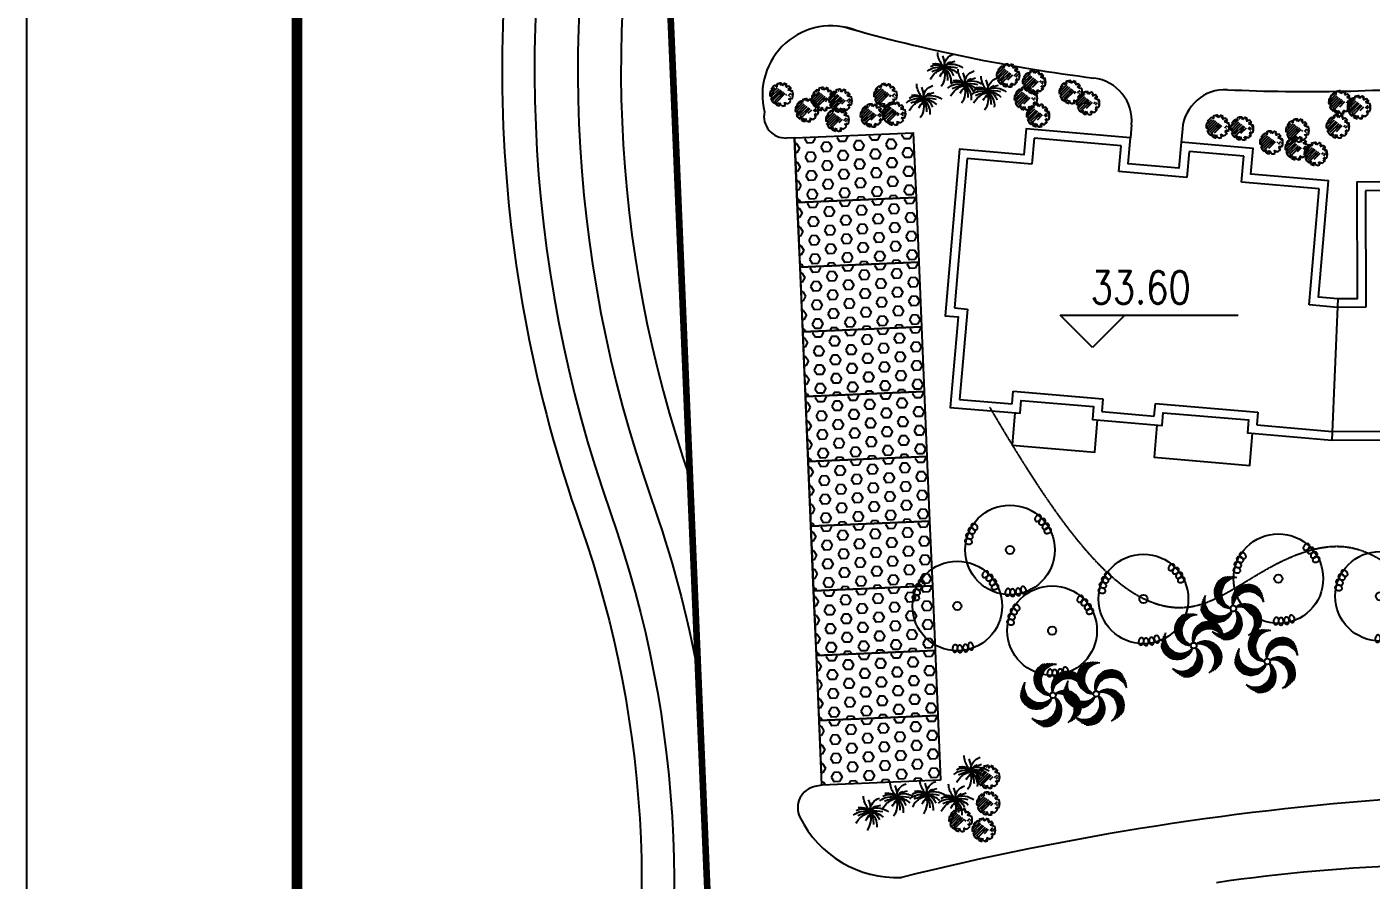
# Model space of a CAD drawing. Extents: x 116619 to 413619, y -387877 to -177877.
# Drawn here: x 116619 to 178821, y -357127 to -317626 of the extents above; entities that cross this region are included whole.
import ezdxf

# ---------------------------------------------------------------- set-up
doc = ezdxf.new("R2010")
doc.units = 0
doc.header["$LTSCALE"] = 35
doc.header["$MEASUREMENT"] = 0
doc.linetypes.add('DASH', pattern=[0.35, 0.25, -0.1])
doc.layers.get('0').update_dxf_attribs({"linetype": 'CONTINUOUS'})
for name, color, linetype in [('BALCONY', 6, 'CONTINUOUS'), ('CHE', 5, 'CONTINUOUS'), ('DX', 32, 'CONTINUOUS'), ('GUAN1', 22, 'CONTINUOUS'), ('JZ1', 7, 'CONTINUOUS'), ('LAYER1', 160, 'CONTINUOUS'), ('LAYER11', 50, 'CONTINUOUS'), ('LAYER4', 41, 'CONTINUOUS'), ('LVHUA', 94, 'CONTINUOUS'), ('PUB_TITLE', 7, 'CONTINUOUS'), ('TREE', 84, 'CONTINUOUS'), ('YJ1', 7, 'CONTINUOUS'), ('围墙', 252, 'DASH'), ('建筑标高', 2, 'CONTINUOUS'), ('新路', 21, 'CONTINUOUS'), ('树', 84, 'CONTINUOUS'), ('绿化', 84, 'CONTINUOUS')]:
    doc.layers.add(name, color=color, linetype=linetype)
doc.styles.add('DIM_FONT', font='SIMPLEX.shx', dxfattribs={"width": 0.8})

# ---------------------------------------------------------------- blocks, each defined once
blk = doc.blocks.new('A$C1C107019')
at = {"layer": 'CHE', "color": 84, "ltscale": 2}
for p, q in [((-3.743923935471685, -0.520168212668068), (-3.860537306158221, -0.6148562736379972)), ((-3.743867092198343, -0.5201764132416429), (-3.756129247121862, -0.4434154085647606)), ((-3.316275731500355, -0.4518710083248152), (-3.328537886423874, -0.3751100036806747)), ((-3.082783298961658, -0.5410999714858917), (-3.316297051222136, -0.4518176803449023)), ((-2.888741214192123, -0.3835574029544659), (-3.082818822542322, -0.5411450989668083)), ((-2.888684370745978, -0.3835656034534622), (-2.900946525638574, -0.3068045988366066)), ((-2.461093010106197, -0.3152601985257206), (-2.473355164998793, -0.238499193908865)), ((-2.227600577680278, -0.4044891616395034), (-2.461114329940756, -0.315206870498514)), ((-2.033558492912562, -0.2469465933136235), (-2.227636101264579, -0.4045342893277848)), ((-2.033501649348182, -0.2469547936689196), (-2.045763804271701, -0.1701937889920373)), ((-1.760608596656311, -0.5830988716679713), (-1.954686205004691, -0.7406865676784946)), ((-1.527059320927947, -0.6723360350497387), (-1.760573073190244, -0.5830537439069303)), ((-1.605910288650193, -0.1786493887666438), (-1.618172443573712, -0.1018883841206843)), ((-1.372417856400716, -0.2678783517967531), (-1.605931608661194, -0.1785960606539447)), ((-1.178375771603896, -0.1103357836291252), (-1.372453379955914, -0.2679234796432866)), ((-1.178318927952205, -0.1103439838825579), (-1.190581082877543, -0.03358297923659848)), ((-0.9054258754040347, -0.4464880619962059), (-1.099503483756052, -0.6040757580085483)), ((-1.060010496279574, -0.8509539453280013), (-1.09944664016075, -0.6040839581746695)), ((-0.8457621298894082, -0.4692413526827295), (-0.9053903519106825, -0.44644293406418)), ((-3.470974039242719, -0.856320490993312), (-3.665051647594737, -1.013908187005654)), ((-3.625558660525712, -1.260786374685267), (-3.664994804406888, -1.013916387531935)), ((-3.237424763457966, -0.9455576547679811), (-3.470938515718444, -0.8562753636251728)), ((-3.198024143013754, -1.192472769387678), (-3.392101751363953, -1.350060465401839)), ((-3.197967299827724, -1.192480969770259), (-3.237403443708899, -0.9456109826187458)), ((-2.615791317964977, -0.7197096813524695), (-2.809868926313356, -0.8772973773648118)), ((-2.770375939071528, -1.124175564898906), (-2.809812082954522, -0.8773055777455738)), ((-2.536883506707454, -1.213404528176397), (-2.770397258966113, -1.124122237035408)), ((-2.382242042207508, -0.808946844892489), (-2.615755794467987, -0.7196645537533186)), ((-2.342841421706908, -1.055861959704998), (-2.536919030057106, -1.213449655717341)), ((-2.342784578433566, -1.055870159971164), (-2.382220722312923, -0.8090001728160132)), ((-1.915193217675551, -0.9875647551143629), (-1.954629361558545, -0.7406947679610312)), ((-1.681700785456997, -1.076793718300905), (-1.915214537715656, -0.9875114271599159)), ((-1.487658700454631, -0.919251150033233), (-1.681736308806649, -1.076838846045575)), ((-1.487601856977562, -0.9192593502120872), (-1.527038000858738, -0.6723893630605744)), ((-0.826518064175616, -0.940182908458155), (-1.060031816436094, -0.8509006173153466)), ((-0.7769576408463763, -0.8999569765928754), (-0.8265535875543719, -0.9402280364065518)), ((-3.546707692426935, -1.754473021317608), (-3.68706215614111, -1.700809509120518)), ((-3.392066227985197, -1.350015338006415), (-3.625579980245675, -1.260733046863606)), ((-3.507250228853081, -2.00139633613253), (-3.546686372734257, -1.754526348977379)), ((-2.925074246753866, -1.528625047740206), (-3.119151855105883, -1.686212743752549)), ((-3.079658868155093, -1.933090931217521), (-3.119095012036269, -1.686220944064189)), ((-2.691524971232866, -1.617862211414831), (-2.925038723493344, -1.528579920272023)), ((-2.652124350557642, -1.864777326109106), (-2.846201958906022, -2.022365022121448)), ((-2.652067507398897, -1.864785526344349), (-2.691503651281892, -1.617915539192836)), ((-2.069891525507046, -1.39201423807026), (-2.263969133855426, -1.549601934084421)), ((-2.224476146760935, -1.796480121416607), (-2.263912290640292, -1.549610134263276)), ((-1.990983714480535, -1.885709084821428), (-2.224497466741013, -1.796426793680439)), ((-1.836342249953304, -1.481251401582995), (-2.069856002213783, -1.391969110442005)), ((-1.796941629307184, -1.728166516468264), (-1.991019237657383, -1.885754212478787)), ((-1.79688478600292, -1.728174716559806), (-1.836320929885915, -1.481304729404656)), ((-1.214708804254769, -1.255403428429418), (-1.408786412606787, -1.412991124443579)), ((-1.369293425304932, -1.659869311659349), (-1.408729569186107, -1.412999324506018)), ((-1.135800993202793, -1.749098274991411), (-1.369314745463271, -1.659815983852241)), ((-0.9811595287028467, -1.344640591711141), (-1.214673280963325, -1.255358300568332)), ((-0.9417589080567268, -1.591555706767394), (-1.135836516405107, -1.749143402779737)), ((-0.9417020646069432, -1.591563906773445), (-0.9811382084881188, -1.344693919618294)), ((-3.507307071806281, -2.001388135779052), (-3.623920442640156, -2.096076196850845)), ((-3.234357175606419, -2.337540414146133), (-3.428434783956618, -2.495128110158475)), ((-3.000807900172731, -2.426777577964458), (-3.234321652433209, -2.33749528682165)), ((-2.846166435672785, -2.022319894724205), (-3.079680187933263, -1.933037603583216)), ((-2.961350436482462, -2.673700892661145), (-3.000786580363638, -2.426830905507813)), ((-2.379174454357781, -2.200929604503472), (-2.57325206270616, -2.358517300517633)), ((-2.533759075726266, -2.605395487789792), (-2.573195219609261, -2.358525500638279)), ((-2.145625178920454, -2.290166768132622), (-2.379138931180933, -2.200884476993451)), ((-2.106167715086485, -2.537090082860232), (-2.145603858967661, -2.290220095708719)), ((-1.523991733105504, -2.06431879480624), (-1.718069341455703, -2.221906490818583)), ((-1.678576354330289, -2.468784678003431), (-1.718012498213284, -2.221914690851918)), ((-1.445083922169943, -2.558013641541038), (-1.678597674430421, -2.468731350401868)), ((-1.290442457730023, -2.153555958229845), (-1.523956209990502, -2.064273667090674)), ((-1.251041836907461, -2.400471073171502), (-1.445119445255841, -2.558058769183845)), ((-1.250984993632301, -2.400479273104793), (-1.290421137513476, -2.153609285949642)), ((-0.6688090118550463, -1.927707985136294), (-0.862886620205245, -2.085295681148637)), ((-0.8233936329343123, -2.332173868218888), (-0.862829776815488, -2.085303881063737)), ((-0.5899012009776925, -2.42140283164008), (-0.8234149532381707, -2.332120540499091)), ((-0.6091452664277313, -1.95046127598107), (-0.668773488709121, -1.927662857260657)), ((-0.540340777442907, -2.381176899818456), (-0.5899367240344873, -2.421447959513898)), ((-3.388941797180451, -2.742006297577973), (-3.428377941061626, -2.495136310424641)), ((-3.155449364727247, -2.831235261244728), (-3.388963116987725, -2.741952970105558)), ((-2.961407279406558, -2.673692692542318), (-3.155484887756757, -2.831280388552841)), ((-2.688457383206696, -3.009844970880295), (-2.882534991556895, -3.167432666892637)), ((-2.454908107974916, -3.099082134654964), (-2.688421860235394, -3.009799843513974)), ((-2.300266643418581, -2.694624451371055), (-2.533780395679059, -2.605342160231885)), ((-2.415450644053635, -3.346005449237055), (-2.45488678793663, -3.099135462083723)), ((-2.1062245581561, -2.537081882843268), (-2.300302166508118, -2.69466957885561)), ((-1.833274661958058, -2.873234161210348), (-2.027352270306437, -3.030821857222691)), ((-1.987859283413854, -3.277700044305675), (-2.02729542729503, -3.030830057152343)), ((-1.599725386668069, -2.962471324781291), (-1.833239138926729, -2.873189033640301)), ((-1.560267922657658, -3.209394639448874), (-1.599704066540653, -2.962524652297361)), ((-0.9780919407348847, -2.736623351540402), (-1.172169549086902, -2.894211047552744)), ((-1.13267656195967, -3.141089234548417), (-1.172112705840846, -2.894219247395085)), ((-0.7445426654157927, -2.825860514951273), (-0.9780564176762709, -2.736578223808465)), ((-0.7051420445059193, -3.072775629905664), (-0.899219652856118, -3.230363325919825)), ((-0.7050852012616815, -3.072783829664331), (-0.7445213451428572, -2.825913842511)), ((-3.310090829225373, -3.235692944512266), (-3.450445292795848, -3.182029432373383)), ((-3.270690208257292, -3.482608058917322), (-3.387303579236686, -3.577296120103711)), ((-3.27063336550782, -3.482616259023416), (-3.310069509388995, -3.235746271870084)), ((-2.84304200481165, -3.414310854106589), (-2.882478148692826, -3.167440866955076)), ((-2.609549572473043, -3.503539817922501), (-2.843063324733521, -3.414257526779693)), ((-2.415507487006835, -3.345997249245556), (-2.609585095358852, -3.503584945257899)), ((-2.142557590837896, -3.682149527614456), (-2.336635199186276, -3.839737223626798)), ((-1.909008315720712, -3.771386691330918), (-2.14252206798119, -3.682104400188109)), ((-1.754366851224404, -3.36692900806338), (-1.987880603483063, -3.277646716922391)), ((-1.5603247657873, -3.20938643957561), (-1.75440237413568, -3.366974135589771)), ((-1.287374869556515, -3.54553871794451), (-1.481452477908533, -3.703126413955033)), ((-1.441959490985028, -3.950004600894317), (-1.481395634868022, -3.703134613742805)), ((-1.053825594472073, -3.634775881469977), (-1.287339346732551, -3.545493590330807)), ((-0.8991841299139196, -3.230318198189707), (-1.132697882174398, -3.141035907048717)), ((-1.014368130287039, -3.881699195995679), (-1.053804274168215, -3.634829208840529)), ((-0.432192148276954, -3.408927908258192), (-0.6262697566271527, -3.566515604270535)), ((-0.5867767695890507, -3.813393791107956), (-0.6262129134702263, -3.566523803956443)), ((-0.3725284030242619, -3.431681199237573), (-0.432156625422067, -3.408882780455315)), ((-2.997740312057431, -3.818760337284402), (-3.19181792040763, -3.976348033294926)), ((-3.152324933835189, -4.223226220467041), (-3.191761077716365, -3.976356233313709)), ((-2.918832501471115, -4.312455184457576), (-3.152346253731594, -4.223172893316587)), ((-2.76419103697117, -3.907997501190039), (-2.997704789231648, -3.818715210049049)), ((-2.724790415886673, -4.154912615651483), (-2.918868024236872, -4.312500311663825)), ((-2.724733573139019, -4.154920815553851), (-2.764169717018376, -3.908050828400519)), ((-2.297142212381004, -4.086615410680679), (-2.336578356263999, -3.839745423527347)), ((-2.063649780218839, -4.175844374596636), (-2.297163532479317, -4.086562083455647)), ((-1.869607694608931, -4.018301805981537), (-2.063685302959129, -4.175889501993879)), ((-1.869550851741224, -4.018310005751118), (-1.908986995622399, -3.771440018599606)), ((-1.208467058968381, -4.039233564739334), (-1.441980811228859, -3.949951273598344)), ((-1.01442497332755, -3.881690996297039), (-1.208502581677749, -4.039278692307562)), ((-0.7414750771295076, -4.217843274691404), (-0.9355526854778873, -4.375430970705565)), ((-0.5079258022178692, -4.307080438145931), (-0.7414395544783474, -4.217798147004942)), ((-0.3532843377179233, -3.902622754878394), (-0.5867980899784015, -3.813340463737404)), ((-0.4684683379164198, -4.554003752553399), (-0.5079044817975955, -4.307133765400067)), ((-0.3037239140394377, -3.862396823114977), (-0.3533198604272911, -3.902667882668538)), ((-3.073473965969242, -4.716912867666906), (-3.213828429305067, -4.663249355615335)), ((-3.034073344708304, -4.963827982055591), (-3.150686715860502, -5.058516043389318)), ((-3.034016502162558, -4.963836181912484), (-3.073452646043734, -4.716966194760971)), ((-2.451840519659527, -4.491064894016745), (-2.645918128007906, -4.648652590029087)), ((-2.606425141466389, -4.895530776999294), (-2.645861285345745, -4.648660789844143)), ((-2.372932709215092, -4.984759741075322), (-2.606446461475571, -4.895477449932514)), ((-2.218291244716966, -4.580302057865993), (-2.451804996977444, -4.491019766725003)), ((-2.178890623428742, -4.827217172369274), (-2.37296823178076, -4.984804868381616)), ((-2.178833780708374, -4.827225372126122), (-2.218269924591368, -4.58035538497279)), ((-1.596657798378146, -4.354454084332247), (-1.790735406730164, -4.512041780344589)), ((-1.751242420068593, -4.758919967198381), (-1.790678563949768, -4.512049980045049)), ((-1.517749987966454, -4.84814893127259), (-1.751263740226932, -4.7588666401316)), ((-1.363108523466508, -4.443691248005052), (-1.596622275728805, -4.354408956864063)), ((-1.323707902178285, -4.69060636273025), (-1.517785510528483, -4.848194058742592)), ((-1.323651059312397, -4.690614562339761), (-1.363087203193572, -4.443744575188248)), ((-0.8960596986144083, -4.622309157441123), (-0.9354958424955839, -4.375439170285972)), ((-0.6625672667141771, -4.711538121415288), (-0.8960810189746553, -4.622255830274298)), ((-0.468525180927827, -4.553995553058485), (-0.6626027892780257, -4.711583249070827)), ((-0.1955752847279655, -4.890147831412833), (-0.3896528930781642, -5.047735527425175)), ((-0.1359115396498964, -4.912901122521362), (-0.1955397622223245, -4.890102703680896)), ((-2.761123448479339, -5.299980260406301), (-2.955201056829537, -5.457567956420462)), ((-2.915708070489927, -5.704446143357927), (-2.955144214371103, -5.457576156206414)), ((-2.527574173742323, -5.389217424341041), (-2.761087926002801, -5.299935133200051)), ((-2.488116709793758, -5.636140738442919), (-2.527552853673114, -5.389270751289587)), ((-1.905940727228881, -5.163369450765458), (-2.100018335580899, -5.32095714677962)), ((-2.060525349035743, -5.567835333573385), (-2.099961492918737, -5.320965346418234)), ((-1.827032916989992, -5.657064297749457), (-2.060546669250471, -5.567782006610287)), ((-1.672391452464581, -5.25260661448192), (-1.90590520472324, -5.16332432334093)), ((-1.632990831030838, -5.499521729132539), (-1.827068439379218, -5.657109425144881)), ((-1.632933988395962, -5.499529928642005), (-1.672370132277138, -5.252659941490492)), ((-1.050758005980242, -5.026758641097331), (-1.244835614328622, -5.184346337107854)), ((-1.205342627639766, -5.431224523785204), (-1.244778771520942, -5.184354536633691)), ((-0.9718501957104309, -5.520453487892155), (-1.205363947972728, -5.431171196751166)), ((-0.817208731212304, -5.115995804681006), (-1.050722483474601, -5.026713513541836)), ((-0.7778081097785616, -5.362910919448041), (-0.9718857181305793, -5.520498615460383)), ((-0.7777512669417774, -5.362919118886566), (-0.8171874108229531, -5.116049131733234)), ((-0.350159906243789, -5.294613713998842), (-0.3895960501249647, -5.04774372684733)), ((-0.1166674744599732, -5.383842678091241), (-0.3501812267204514, -5.294560386950252)), ((-0.06710705063596833, -5.343616746371481), (-0.1167029968783027, -5.383887805790437)), ((-2.682215638182242, -5.793675107608578), (-2.915729390442721, -5.704392816467589)), ((-2.488173552281296, -5.636132538804304), (-2.682251160631495, -5.793720234814828))]:
    blk.add_line(p, q, dxfattribs=at)
blk.add_lwpolyline([(-3.017049394009518, -5.895084751264221), (-3.884644559659137, -0.4639450339800533), (-0.9222047138755443, 0.009288692725021974), (-0.05460954822774511, -5.421851024544594)], close=True, dxfattribs=at)
blk = doc.blocks.new('U_B4XXC')
for points in [[(1003.787733906674, 1005.714152751907, 0.0713746027972408), (1030.970104964674, 1046.760874501053, 0.08284464075124176), (1042.594126813816, 1087.629651351746, 0.1067532575587119), (1038.503062867414, 1128.034755923551, 0.1332187440838904), (1020.597837288793, 1155.454414118309, 0.1332187440838878), (991.2910987572013, 1170.067758539733, 0.1067532575587263), (950.6839934134787, 1169.457614887673, 0.08284464075123228), (911.4341262856269, 1153.184239833092, 0.0713746027972316), (873.8071767324, 1121.436368565783, 0.07137460279722371), (846.6248056744007, 1080.38964681664, 0.08284464075122727), (835.0007838252586, 1039.520869965942, 0.1067532575587124), (839.0918477716623, 999.1157653941391), (856.9970733502832, 971.696107199381, 0.1332187440838982), (886.3038118818768, 957.0827627779563, 0.1067532575587272), (926.9109172255958, 957.6929064300148, 0.08284464075123676), (966.1607843534493, 973.9662814845997, 0.07137460279723291)], [(1134.831498094534, 876.9627842495029, 0.0713746027972408), (1168.136137769494, 913.2190339012213, 0.08284464075124176), (1186.048377219553, 951.7485872739871, 0.1067532575587119), (1188.368457652326, 992.2939508370073, 0.1332187440838904), (1175.002560413252, 1022.190230698105, 0.1332187440838878), (1148.36145389229, 1041.234552735847, 0.1067532575587263), (1108.164537353268, 1047.023955159855, 0.08284464075123228), (1066.842399230927, 1037.131750844377, 0.0713746027972316), (1024.68711546594, 1011.702501673784, 0.07137460279722371), (991.3824757909806, 975.4462520220677, 0.08284464075122727), (973.4702363409197, 936.9166986492983, 0.1067532575587124), (971.150155908148, 896.3713350862799), (984.5160531472229, 866.4750552251808, 0.1332187440838982), (1011.157159668184, 847.4307331874388, 0.1067532575587272), (1051.354076207203, 841.6413307634302, 0.08284464075123676), (1092.676214329549, 851.5335350789101, 0.07137460279723291)], [(-1326.887798380869, 544.3115142398674, 0.0713746027972408), (-1374.938951462687, 555.0260534364097, 0.08284464075124176), (-1417.262643205, 551.2737311524488, 0.1067532575587119), (-1453.535998272639, 533.0102979645435, 0.1332187440838904), (-1472.74398749146, 506.4869514805832, 0.1332187440838878), (-1475.916300913515, 473.8929154296329, 0.1067532575587263), (-1460.831612215927, 436.1866633410318, 0.08284464075123228), (-1431.603642918128, 405.3467441461344, 0.0713746027972316), (-1388.503625254736, 381.5538220872113, 0.07137460279722371), (-1340.452472172919, 370.8392828906672, 0.08284464075122727), (-1298.128780430601, 374.5916051746299, 0.1067532575587124), (-1261.855425362966, 392.8550383625352), (-1242.647436144141, 419.3783848464955, 0.1332187440838982), (-1239.475122722086, 451.9724208974458, 0.1067532575587272), (-1254.559811419673, 489.6786729860432, 0.08284464075123676), (-1283.787780717477, 520.5185921809443, 0.07137460279723291)], [(-1241.169888112059, 716.9530700062824, 0.0713746027972408), (-1287.285692900161, 734.1881276340464, 0.08284464075124176), (-1329.722630815757, 736.3049898329209, 0.1067532575587119), (-1368.167006762671, 723.2153283505031, 0.1332187440838904), (-1390.847328819737, 699.5925057010754, 0.1332187440838878), (-1398.481724447593, 667.7467718904718, 0.1067532575587263), (-1388.737963029225, 628.3212929067722, 0.08284464075123228), (-1364.03953093975, 593.7472816043137, 0.0713746027972316), (-1324.630171316303, 564.2410612981384, 0.07137460279722371), (-1278.514366528203, 547.0060036703762, 0.08284464075122727), (-1236.077428612602, 544.8891414714999, 0.1067532575587124), (-1197.633052665689, 557.9788029539195), (-1174.952730608624, 581.6016256033472, 0.1332187440838982), (-1167.318334980768, 613.4473594139508, 0.1067532575587272), (-1177.062096399133, 652.8728383976468, 0.08284464075123676), (-1201.760528488614, 687.4468497001071, 0.07137460279723291)], [(-1134.582052350563, 839.2805083071398, 0.0713746027972408), (-1176.219118648552, 865.5496798354397, 0.08284464075124176), (-1217.334657584299, 876.2682274630079, 0.1067532575587119), (-1257.639549748974, 871.2857634876218, 0.1332187440838904), (-1284.657059818406, 852.7793076360413, 0.1332187440838878), (-1298.619563105562, 823.1569636961285, 0.1067532575587263), (-1297.112708875684, 782.5732394953811, 0.08284464075123228), (-1279.976420323717, 743.6923647639032, 0.0713746027972316), (-1247.405254466537, 706.7757855969394, 0.07137460279722371), (-1205.768188168549, 680.5066140686376, 0.08284464075122727), (-1164.652649232799, 669.7880664410732, 0.1067532575587124), (-1124.347757068128, 674.7705304164574), (-1097.330246998692, 693.276986268038, 0.1332187440838982), (-1083.367743711537, 722.8993302079543, 0.1067532575587272), (-1084.874597941414, 763.4830544086981, 0.08284464075123676), (-1102.010886493385, 802.363929140176, 0.07137460279723291)], [(1241.484516002713, 716.4081185141913, 0.0713746027972408), (1279.468416138096, 747.7280481627695, 0.08284464075124176), (1302.52014153643, 783.4210833570614, 0.1067532575587119), (1310.406350139176, 823.2597203009373, 0.1332187440838904), (1301.288546644209, 854.7128666930821, 0.1332187440838878), (1277.526529975998, 877.2473141546488, 0.1067532575587263), (1238.511182910561, 888.521708729777, 0.08284464075123228), (1196.219994767163, 884.4192447578771, 0.0713746027972316), (1150.962178600632, 865.0428483301821, 0.07137460279722371), (1112.978278465251, 833.7229186816057, 0.08284464075122727), (1089.926553066913, 798.0298834873101, 0.1067532575587124), (1082.040344464171, 758.1912465434343), (1091.158147959137, 726.7381001512895, 0.1332187440838982), (1114.920164627349, 704.2036526897227, 0.1067532575587272), (1153.935511692782, 692.9292581145946, 0.08284464075123676), (1196.226699836183, 697.0317220864981, 0.07137460279723291)], [(1294.12926727038, 562.9366258599039, 0.0713746027972408), (1337.697570299255, 585.8607972488699, 0.08284464075124176), (1367.537874304275, 616.1086246437299, 0.1067532575587119), (1383.375380010488, 653.5049171428236, 0.1332187440838904), (1380.85707414372, 686.1559951357449, 0.1332187440838878), (1362.184623415693, 713.0590496528021, 0.1067532575587263), (1326.284660162726, 732.0459377103016, 0.08284464075123228), (1284.044690647923, 736.6459138634564, 0.0713746027972316), (1235.788412339922, 726.8967463837434, 0.07137460279722371), (1192.220109311047, 703.9725749947811, 0.08284464075122727), (1162.379805306029, 673.7247475999156, 0.1067532575587124), (1146.542299599816, 636.3284551008255), (1149.060605466582, 603.6773771079006, 0.1332187440838982), (1167.733056194613, 576.7743225908434, 0.1067532575587272), (1203.633019447576, 557.7874345333457, 0.08284464075123676), (1245.872988962381, 553.1874583801928, 0.07137460279723291)], [(-1372.867872182032, 366.4486011944409, 0.0713746027972408), (-1422.006561487864, 369.4658641911901, 0.08284464075124176), (-1463.211971386732, 359.0981739813469, 0.1067532575587119), (-1496.158286415281, 335.3526563893538, 0.1332187440838904), (-1510.951794185716, 306.1364470803983, 0.1332187440838878), (-1508.953952423126, 273.4493947992596, 0.1067532575587263), (-1488.121999848623, 238.5876818234738, 0.08284464075123228), (-1454.403910082117, 212.7329873228809, 0.0713746027972316), (-1408.095972271936, 196.0210287765258, 0.07137460279722371), (-1358.957282966108, 193.0037657797748, 0.08284464075122727), (-1317.751873067235, 203.3714559896216, 0.1067532575587124), (-1284.805558038688, 227.1169735816147), (-1270.012050268253, 256.3331828905702, 0.1332187440838982), (-1272.009892030845, 289.0202351717107, 0.1067532575587272), (-1292.841844605344, 323.8819481474929, 0.08284464075123676), (-1326.559934371853, 349.7366426480858, 0.07137460279723291)], [(-159.5472149198195, -1402.217134167045, 0.0713746027972408), (-161.4784516507025, -1451.410477084311, 0.08284464075124176), (-150.2032167199777, -1492.376852106739, 0.1067532575587119), (-125.7358302615157, -1524.790680630447, 0.1332187440838904), (-96.20001432531535, -1538.935302771788, 0.1332187440838878), (-63.56506031013123, -1536.216013348931, 0.1067532575587263), (-29.17195128704225, -1514.619177205685, 0.08284464075123228), (-4.068270324205514, -1480.338278627361, 0.0713746027972316), (11.61684212661385, -1433.672531980685, 0.07137460279722371), (13.54807885750051, -1384.47918906342, 0.08284464075122727), (2.272843926770292, -1343.512814040991, 0.1067532575587124), (-22.19454253168988, -1311.098985517284), (-51.73035846789207, -1296.95436337594, 0.1332187440838982), (-84.3653124830762, -1299.6736527988, 0.1067532575587272), (-118.7584215061634, -1321.270488942045, 0.08284464075123676), (-143.8621024689983, -1355.55138752037, 0.07137460279723291)], [(-0.3146278906551743, -1433.361188520475, 0.0713746027972408), (7.817276762063557, -1481.916175796817, 0.08284464075124176), (27.20248927932516, -1519.726073189983, 0.1067532575587119), (57.76065662349356, -1546.475048651442, 0.1332187440838904), (89.55878217552527, -1554.305372394159, 0.1332187440838878), (120.9551944715931, -1544.994086045122, 0.1067532575587263), (150.2267801186626, -1516.843001636551, 0.08284464075123228), (167.8195361725848, -1478.166526362192, 0.0713746027972316), (173.6679927156692, -1429.283909628322, 0.07137460279722371), (165.5360880629523, -1380.728922351983, 0.08284464075122727), (146.1508755456889, -1342.919024958811, 0.1067532575587124), (115.5927082015187, -1316.170049497356), (83.79458264948698, -1308.339725754638, 0.1332187440838982), (52.3981703534173, -1317.651012103675, 0.1067532575587272), (23.12658470635142, -1345.802096512243, 0.08284464075123676), (5.533828652429293, -1384.478571786608, 0.07137460279723291)], [(192.0563002863328, -1421.274298489372, 0.0713746027972408), (206.8028136931916, -1468.245087337633, 0.08284464075124176), (231.2142659854453, -1503.022318426437, 0.1067532575587119), (265.1675406203103, -1525.304248801552, 0.1332187440838904), (297.7414270782065, -1528.67718217869, 0.1332187440838878), (327.5548470212252, -1515.12746816548, 0.1067532575587263), (352.6670748626584, -1483.210618500889, 0.08284464075123228), (364.7612436871987, -1442.478494990513, 0.0713746027972316), (363.8165097887941, -1393.256323760997, 0.07137460279722371), (349.069996381937, -1346.285534912736, 0.08284464075122727), (324.6585440896797, -1311.508303823929, 0.1067532575587124), (290.7052694548165, -1289.226373448816), (258.1313829969185, -1285.853440071678, 0.1332187440838982), (228.3179630539016, -1299.403154084886, 0.1067532575587272), (203.2057352124684, -1331.320003749475, 0.08284464075123676), (191.1115663879282, -1372.052127259856, 0.07137460279723291)], [(369.0801382753561, -1372.16275394635, 0.0713746027972408), (391.0364565231885, -1416.226738692245, 0.08284464075124176), (420.6178445729147, -1446.727825333094, 0.1067532575587119), (457.6552235478648, -1463.387412312905, 0.1332187440838904), (490.3539568969227, -1461.590861198708, 0.1332187440838878), (517.6628536659227, -1443.517153338994, 0.1067532575587263), (537.4380064351426, -1408.045296711149, 0.08284464075123228), (542.9697837964886, -1365.917227155975, 0.0713746027972316), (534.2887955395345, -1317.45739734231, 0.07137460279722371), (512.3324772917058, -1273.393412596417, 0.08284464075122727), (482.7510892419741, -1242.892325955565, 0.1067532575587124), (445.7137102670258, -1226.232738975756), (413.0149769179679, -1228.029290089954, 0.1332187440838982), (385.7060801489661, -1246.10299794967, 0.1067532575587272), (365.9309273797462, -1281.57485457751, 0.08284464075123676), (360.399150018402, -1323.702924132687, 0.07137460279723291)]]:
    blk.add_lwpolyline(points, format="xyb", close=True)
for radius in [1500, 137.499627233306]:
    blk.add_circle((0, 0), radius)
at = {"style": 'DIM_FONT', "width": 0.8, "flags": 9}
for tag in ['YSIZE', 'XSIZE']:
    blk.add_attdef(tag, (0, 0), '', height=0.5, dxfattribs=at)
blk = doc.blocks.new('U_B1YVE')
blk.add_blockref('U_B4XXC', (0, 0))
at = {"width": 0.8, "flags": 9}
for tag in ['YSIZE', 'XSIZE']:
    blk.add_attdef(tag, (0, 0), '', height=0.5, dxfattribs=at)
blk = doc.blocks.new('A$C246C549A')
at = {"layer": 'GUAN1', "xscale": 0.0013824, "yscale": 0.0013824, "zscale": 0.0013824}
blk.add_blockref('U_B1YVE', (2.088743699479892, 2.148681686085183), dxfattribs=at)
blk = doc.blocks.new('ZIWEI')
h = blk.add_hatch()
h.set_pattern_fill('ANSI31', color=256, scale=700, style=0)
h.set_pattern_definition([(45, (-14305.15479666414, -15521.72558498852), (-61.8718433538229, 61.87184335382291), [])])
edge = h.paths.add_edge_path(flags=16)
edge.add_arc((-3.124356323995016, 3.122764844410995), 38.19129419894237, 0, 360)
edge = h.paths.add_edge_path()
edge.add_line((-515.1862775585669, 179.497036884386), (-397.3273588397005, 192.8007087845654))
edge.add_line((-397.3273588397005, 192.8007087845654), (-484.1707726325494, 239.3635604351966))
edge.add_arc((-355.5003343913286, 207.8080208276788), 224.403476599897, 48.5203254456983, 80.51513420599325)
edge.add_arc((-325.4140871285308, 399.2104523212729), 130.0053747879539, 343.6554930631364, 399.759999052217)
edge.add_arc((-174.7510699382728, 449.0992219469845), 193.0394698033984, 352.0774890396579, 386.6128437567361)
edge.add_arc((-84.56230609322301, 589.4586796650692), 201.8433641199807, 304.1868289016925, 338.5411029521464)
edge.add_arc((79.86628706235024, 476.3367862375235), 153.6894522377071, 315.8453936709736, 359.7650517005484)
edge.add_arc((-244.3907489811299, 1929.23720569768), 1632.167053856146, 285.4397484795938, 290.7099380494143)
edge.add_arc((411.9486994804647, 44.08673669176824), 233.5512010930507, 83.53226198880667, 121.6543979234022)
edge.add_arc((-4.509560895889081, -499.5216754744943), 586.7160784787773, 134.7781732768324, 147.3314664882382)
edge.add_arc((-250.9462972172714, -395.6289919717128), 87.2136964104515, 97.74104035208522, 188.8107453020594)
edge.add_arc((-1350.450460115571, -519.14793294827), 1107.830682670651, 2.946463605808077, 10.92381386573493)
edge.add_arc((124.9841737184488, -442.2467953651558), 220.2945284226358, 160.600850515773, 199.3991494842191)
edge.add_arc((100.2743666530096, -356.5412966543881), 177.912621491226, 186.1911535261988, 248.4951689965226)
edge.add_arc((295.5747862085336, -375.7284358642501), 163.4501424661077, 170.6313753688686, 220.6278158106918)
edge.add_arc((325.3933213488563, -117.6562043841968), 300.1513038858919, 230.4582328344403, 263.1092801234542)
edge.add_arc((-0.1343107446045906, -630.5382491610344), 545.230109940777, 39.65358745448385, 53.99299145650343)
edge.add_arc((357.6164668545061, 465.0542429203251), 655.5885988104213, 266.7454952844627, 282.0146256256703)
edge.add_arc((-8.366491272492567, 3.426213290907981), 526.717709094641, 126.0750832653475, 153.6245397522663)
edge.add_arc((-8.366491272492567, 3.426213290907981), 532.1830287655648, 89.33214789761615, 114.3856376375889)
edge.add_arc((-8.366491272492567, 3.426213290907981), 530.635912621629, 62.87665481919286, 77.70213155929174)
edge.add_arc((-8.366491272492567, 3.426213290907981), 523.3081512775127, 31.40983736236552, 49.47524964655826)
edge.add_arc((-8.366491272492567, 3.426213290907981), 533.5852264281983, 340.3307323359838, 379.4299658611113)
edge.add_arc((-8.366491272492567, 3.426213290907981), 514.0723757636953, 305.3940385052633, 326.2463764496025)
edge.add_arc((-8.366491272492567, 3.426213290907981), 527.2859582375127, 274.7236248562025, 290.327701486811)
edge.add_arc((-8.366491272492567, 3.426213290907981), 521.8934893924253, 243.1498330697507, 261.8356210533511)
edge.add_arc((-8.366491272492567, 3.426213290907981), 524.2458075739542, 200.8102967799917, 231.4391627845076)
edge.add_arc((-8.366491272492567, 3.426213290907981), 536.5325998408181, 160.8426086360242, 187.2750049578882)
edge.add_arc((-610.1709703373417, -941.8811506774291), 880.120823157168, 77.37282204331454, 85.464893159638)
edge.add_arc((958.8282334270953, 2090.854452699206), 1965.482605593802, 250.0864889084941, 256.3451059776773)
for p, q in [((-515.1862775585669, 179.497036884386), (-397.3273588397005, 192.8007087845654)), ((-484.1707726325494, 239.3635604351966), (-484.1707726325494, 239.3635604351966)), ((-397.3273588397005, 192.8007087845654), (-484.1707726325494, 239.3635604351966))]:
    blk.add_line(p, q)
blk.add_circle((-3.124356323995016, 3.122764844410995), 38.19129419894237)
for centre, radius, start, end in [((-8.366491272492567, 3.426213290907981), 536.5325998408181, 160.8426086360242, 187.2750049578882), ((-8.366491272492567, 3.426213290907981), 526.717709094641, 126.0750832653475, 153.6245397522663), ((-355.5003343913286, 207.8080208276788), 224.403476599897, 48.5203254456983, 80.51513420599325), ((-8.366491272492567, 3.426213290907981), 532.1830287655648, 89.33214789761615, 114.3856376375889), ((-325.4140871285308, 399.2104523212729), 130.0053747879539, 343.6554930631364, 39.75999905221702), ((-174.7510699382728, 449.0992219469845), 193.0394698033984, 352.0774890396579, 26.61284375673618), ((-84.56230609322301, 589.4586796650692), 201.8433641199807, 304.1868289016925, 338.5411029521464), ((-8.366491272492567, 3.426213290907981), 530.635912621629, 62.87665481919286, 77.70213155929174), ((79.86628706235024, 476.3367862375235), 153.6894522377071, 315.8453936709736, 359.7650517005484), ((-244.3907489811299, 1929.23720569768), 1632.167053856146, 285.4397484795938, 290.7099380494143), ((411.9486994804647, 44.08673669176824), 233.5512010930507, 83.53226198880667, 121.6543979234022), ((958.8282334270953, 2090.854452699206), 1965.482605593802, 250.0864889084941, 256.3451059776773), ((-8.366491272492567, 3.426213290907981), 523.3081512775127, 31.40983736236552, 49.47524964655826), ((-8.366491272492567, 3.426213290907981), 533.5852264281983, 340.3307323359838, 19.42996586111129), ((-610.1709703373417, -941.8811506774291), 880.120823157168, 77.37282204331454, 85.464893159638), ((-4.509560895889081, -499.5216754744943), 586.7160784787773, 134.7781732768324, 147.3314664882382), ((-8.366491272492567, 3.426213290907981), 524.2458075739542, 200.8102967799917, 231.4391627845076), ((-250.9462972172714, -395.6289919717128), 87.2136964104515, 97.74104035208522, 188.8107453020594), ((-1350.450460115571, -519.14793294827), 1107.830682670651, 2.946463605808077, 10.92381386573493), ((-8.366491272492567, 3.426213290907981), 521.8934893924253, 243.1498330697507, 261.8356210533511), ((124.9841737184488, -442.2467953651558), 220.2945284226358, 160.600850515773, 199.3991494842191), ((100.2743666530096, -356.5412966543881), 177.912621491226, 186.1911535261988, 248.4951689965226), ((-8.366491272492567, 3.426213290907981), 527.2859582375127, 274.7236248562025, 290.327701486811), ((295.5747862085336, -375.7284358642501), 163.4501424661077, 170.6313753688686, 220.6278158106918), ((325.3933213488563, -117.6562043841968), 300.1513038858919, 230.4582328344403, 263.1092801234542), ((-8.366491272492567, 3.426213290907981), 514.0723757636953, 305.3940385052633, 326.2463764496025), ((357.6164668545061, 465.0542429203251), 655.5885988104213, 266.7454952844627, 282.0146256256703), ((-0.1343107446045906, -630.5382491610344), 545.230109940777, 39.65358745448385, 53.99299145650343)]:
    blk.add_arc(centre, radius, start, end)
blk = doc.blocks.new('A$C279C5B78')
at = {"layer": 'LVHUA', "xscale": 0.002507716049382716, "yscale": 0.002507716049382716, "zscale": 0.002507716049382716, "rotation": 0.08819500577114782}
blk.add_blockref('ZIWEI', (1.364007605556253, 1.309058238708531), dxfattribs=at)
blk = doc.blocks.new('M_F19')
at = {"const_width": 29.997}
for points in [[(-446.0820038316924, 82.30226051427235, 1), (-416.0790038316882, 82.30226051427235, 1)], [(-191.8093345468515, 156.4668311215355, 1), (-161.8063345468472, 156.4668311215355, 1)], [(-123.0610951829804, 98.83118613411352, 1), (-93.05809518297974, 98.83118613411352, 1)], [(-61.25954202660796, -8.391235712817434, 1), (-31.25654202661462, -8.391235712817434, 1)], [(-33.71233810031845, 49.24440927460455, 1), (-3.709338100325112, 49.24440927460455, 1)], [(-19.93873613717733, 16.33028782293695, 1), (10.06426386282692, 16.33028782293695, 1)], [(14.31561309290555, -0.1986377968969464, 1), (44.31861309290616, -0.1986377968969464, 1)], [(268.7080528295992, 189.5246823612033, 1), (298.7110528295925, 189.5246823612033, 1)], [(461.0593985062042, 8.137689907016465, 1), (491.0623985062048, 8.137689907016465, 1)], [(-281.1580916295134, -156.8641067153294, 1), (-251.1550916295128, -156.8641067153294, 1)], [(-205.5829365099999, -313.5295756337619, 1), (-175.5799365099992, -313.5295756337619, 1)], [(-95.63366170854351, -173.3930323351706, 1), (-65.63066170855018, -173.3930323351706, 1)], [(-13.11182038153493, -33.11275924857182, 1), (16.89117961846932, -33.11275924857182, 1)], [(7.488697337259509, -173.3930323351706, 1), (37.49169733725284, -173.3930323351706, 1)], [(55.63641898233618, -486.7239701720391, 1), (85.63941898234043, -486.7239701720391, 1)], [(289.3085705483827, -148.6715087994162, 1), (319.311570548387, -148.6715087994162, 1)]]:
    blk.add_lwpolyline(points, format="xyb", close=True, dxfattribs=at)
for centre, radius, start, end in [((-364.0624273419307, 515.2882468599455), 548.1530888286114, 342.9456350568751, 6.481377850901596), ((-184.6246790750956, -610.5179731575663), 732.1080079143107, 78.55155098013316, 130.9815348713877), ((-55.34489215565918, -1222.577526333058), 1255.971122874843, 88.32856473930403, 108.7290030802688), ((104.3438884092575, -701.2951203766679), 728.2267695975378, 103.045235373428, 139.776625494149), ((-479.6631429767804, -437.3135074485181), 647.0761581219064, 48.75809887789755, 83.86240095366526), ((-482.9476049698787, -9.366995773521921), 481.590292170942, 6.990448297876262, 78.02836256322455), ((154.9695312472904, -426.2726432152922), 475.875404494438, 114.0955767610405, 166.2953379553469), ((-315.4999156218582, -111.3503274217328), 315.4465604040754, 28.89011928670217, 78.45792187995568), ((1198.922633930124, 96.34765904088272), 1224.727740074601, 163.8561215232247, 179.1105149163876), ((-1741.271413846636, 1043.621006615649), 2025.93579038022, 328.9872775939272, 340.3610108459401), ((298.1803219250505, -285.4993274423141), 422.0224543355716, 62.9908582621707, 135.9101719540797), ((256.6452040341828, -536.2419319682922), 586.1115378131698, 53.32312996791644, 115.7632577042061), ((365.5584485565705, -390.9622622612733), 581.995294796342, 85.87406080653938, 126.9558399417119), ((450.0667731131434, -463.4394365845765), 649.3232523907575, 134.4860623050567, 189.3762174920274), ((778.5288632172087, -372.2509250680741), 863.8362127019741, 155.0887597473385, 185.9637238118709), ((-86.60310277417375, -1604.443387119136), 1605.401999270764, 70.52489667841802, 87.82436815328639), ((805.4092372159939, -148.5996439054143), 812.9823453502462, 171.2495824831473, 218.2332804430338), ((-3287.951766343682, -3108.005333478603), 4475.046511780242, 39.0487703031419, 42.67989976416857), ((-82.58800080557194, -736.4260957738588), 718.2576203812787, 31.31504884319343, 82.13779409021814)]:
    blk.add_arc(centre, radius, start, end)
at = {"width": 0.8, "flags": 9}
for tag in ['YSIZE', 'XSIZE']:
    blk.add_attdef(tag, (0, 0), '', height=0.5, dxfattribs=at)
blk = doc.blocks.new('U_B24NYT')
blk.add_circle((0, 0), 68.74981361665299)
for centre, start, end in [((-64.84627919350169, 390.2221242987143), 116.4467867783598, 269.4681602867989), ((-37.29657778301043, 388.9744012623269), 112.3241707885669, 265.3455442970062), ((-3.558866850013146, 384.7144412107009), 107.2401163188773, 260.2614898273164), ((23.73826999776065, 379.0003037795541), 103.0710101372464, 256.0923836456856), ((51.12952167695039, 371.126369553007), 98.81041603601804, 251.8317895444572), ((73.82150213012937, 362.8793761258712), 95.20130153948683, 248.222675047926), ((95.93167304006056, 353.2286760977004), 91.59510900599594, 244.6164825144351), ((351.0846918240713, 182.2577443738701), 44.44678677835982, 197.468160286799), ((358.4113626255712, 155.6708537029044), 40.32417078856695, 193.3455442970061), ((364.7854258888983, 122.2679838238982), 35.2401163188773, 188.2614898273164), ((367.7862374337565, 94.54109837420401), 31.07101013724639, 184.0923836456855), ((368.7620432447875, 66.05729048664216), 26.81041603601803, 179.8317895444572), ((367.9308940021147, 41.92747348750709), 23.2013015394862, 176.222675047926), ((365.5849514132424, 17.91722105091321), 19.59510900599592, 172.616482514435), ((-391.1618964096124, 58.91279160493286), 188.4467867783598, 341.468160286799), ((-381.4619153595122, 84.72854703082703), 184.324170788567, 337.3455442970064), ((-366.9849265636585, 115.498616807221), 179.2401163188773, 332.2614898273165), ((-353.1151797410275, 139.6939711080922), 175.0710101372464, 328.0923836456855), ((-337.1622610198974, 163.3114200184646), 170.810416036018, 323.8317895444572), ((-322.3066965851467, 182.3443147746148), 167.2013015394869, 320.222675047926), ((-306.295916876843, 200.3901065785903), 163.5951090059959, 316.6164825144351), ((281.8285516705364, -277.5806435628037), 332.4467867783599, 125.468160286799), ((258.8069818397635, -292.7645226161985), 328.324170788567, 121.3455442970061), ((229.008658649982, -309.1486714716011), 323.2401163188773, 116.2614898273165), ((203.566125330748, -320.5706916505587), 319.0710101372464, 112.0923836456855), ((176.777954809193, -330.3007188275224), 314.8104160360181, 107.8317895444572), ((153.5722958743281, -336.9667724481842), 311.2013015394869, 104.222675047926), ((130.0122527088097, -342.1552245042985), 307.5951090059959, 100.6164825144351), ((-285.2329602852406, -229.3807792229345), 235.5951090059959, 28.61648251443509), ((-273.0179954214545, -250.184391939838), 239.2013015394869, 32.222675047926), ((-259.5072587110044, -270.1943612305622), 242.8104160360181, 35.83178954445718), ((-241.9754530212667, -292.6646816113207), 247.0710101372464, 40.09238364568554), ((-223.2502911252086, -313.3323703702481), 251.2401163188773, 44.26148982731645), ((-198.459851322812, -336.6092793798598), 256.324170788567, 49.3455442970061), ((-176.9050678915228, -353.8120167147426), 260.4467867783598, 53.46816028679897)]:
    blk.add_arc(centre, 383.3586665659653, start, end)
at = {"style": 'DIM_FONT', "width": 0.8, "flags": 9}
for tag in ['YSIZE', 'XSIZE']:
    blk.add_attdef(tag, (0, 0), '', height=0.5, dxfattribs=at)
blk = doc.blocks.new('_F2XCJ')
at = {"xscale": 2.404809, "yscale": 2.404809, "zscale": 2.404809}
blk.add_blockref('U_B24NYT', (-206.3471876518452, 81.85585357923264), dxfattribs=at)
at = {"width": 0.8, "flags": 9}
for tag in ['YSIZE', 'XSIZE']:
    blk.add_attdef(tag, (0, 0), '', height=0.5, dxfattribs=at)
blk = doc.blocks.new('U_B1EYI')
at = {"layer": 'TREE', "xscale": 0.55556, "yscale": 0.55556, "zscale": 0.55556}
blk.add_blockref('_F2XCJ', (-261.8891227976419, 325.3762564816279), dxfattribs=at)
at = {"style": 'DIM_FONT', "width": 0.8, "flags": 9}
for tag in ['YSIZE', 'XSIZE']:
    blk.add_attdef(tag, (0, 0), '', height=0.5, dxfattribs=at)
blk = doc.blocks.new('U_B5JHS')
blk.add_blockref('U_B1EYI', (502.0089340829163, -345.1561057128511))
at = {"flags": 9}
for tag in ['YSIZE', 'XSIZE']:
    blk.add_attdef(tag, (0, 0), '', height=0.5, dxfattribs=at)
blk = doc.blocks.new('U_B5FBX')
blk.add_blockref('U_B5JHS', (0, 0))
at = {"flags": 9}
for tag in ['YSIZE', 'XSIZE']:
    blk.add_attdef(tag, (0, 0), '', height=0.5, dxfattribs=at)
blk = doc.blocks.new('U_B13TPU')
blk.add_blockref('U_B5FBX', (7.837430702726124, -320.4761572774441))
at = {"flags": 9}
for tag in ['YSIZE', 'XSIZE']:
    blk.add_attdef(tag, (0, 0), '', height=0.5, dxfattribs=at)
blk = doc.blocks.new('A$C26C11E4D')
at = {"layer": 'LAYER1', "xscale": 0.001456, "yscale": 0.001456, "zscale": 0.001456}
blk.add_blockref('U_B13TPU', (1.304408874559158, 1.852840300216485), dxfattribs=at)

msp = doc.modelspace()

# ---------------------------------------------------------------- linework, layer by layer
for p, q in [((163223.9742613211, -322785.1243284997), (163121.5405082181, -323980.744387811)), ((167249.2284610048, -323129.9846305754), (163223.9742613211, -322785.1243284997)), ((167146.7947079018, -324325.6046898868), (167249.2284610048, -323129.9846305754)), ((170397.6946171895, -323399.7268470582), (170295.2608640864, -324595.3469063696)), ((172928.423742719, -323616.5449577626), (170397.6946171895, -323399.7268470582)), ((160132.4903599396, -323724.6600050833), (159540.0818212405, -330639.3293481078)), ((163121.5405082181, -323980.744387811), (160132.4903599396, -323724.6600050833)), ((172825.9899896458, -324812.165017074), (172928.423742719, -323616.5449577626)), ((170295.2608640864, -324595.3469063696), (167146.7947079018, -324325.6046898868)), ((176412.8501675799, -325119.4662763532), (172825.9899896458, -324812.165017074)), ((175951.8982786611, -330499.7565432545), (176412.8501675799, -325119.4662763532)), ((182164.6409725621, -325203.0497080293), (178564.6468110159, -325209.5332857575)), ((178564.6468110159, -325209.5332857575), (178574.3721776083, -330609.5245280918)), ((159540.0818212405, -330639.3293481078), (160137.8918508962, -330690.5462246444)), ((160137.8918508962, -330690.5462246444), (159779.3737150803, -334875.2164322343)), ((177260.7389412895, -330611.8903772589), (175951.8982786611, -330499.7565432545)), ((178574.3721776083, -330609.5245280918), (177260.7389412895, -330611.8903772589)), ((162210.4678356722, -335083.4983968642), (162261.6847122088, -334485.6883672085)), ((162261.6847122088, -334485.6883672085), (166406.5009178296, -334840.7920445856)), ((159779.3737150803, -334875.2164322343), (162210.4678356722, -335083.4983968642)), ((166406.5009178296, -334840.7920445856), (166355.284041293, -335438.6020742413)), ((168786.3781618848, -335646.8840388712), (168837.1516293958, -335054.2495370563)), ((168837.1516293958, -335054.2495370563), (173579.7778646722, -335460.5700909849)), ((166355.284041293, -335438.6020742413), (168786.3781618848, -335646.8840388712)), ((173579.7778646722, -335460.5700909849), (173529.0043971613, -336053.2045927998)), ((173529.0043971613, -336053.2045927998), (177020.4632399157, -336352.332422113)), ((177020.4632399157, -336352.332422113), (180524.706735827, -336346.0212910082))]:
    msp.add_line(p, q)
msp.add_lwpolyline([(181763.9212237671, -324803.7707542684), (178163.9270622209, -324810.2543320116), (178173.6524288133, -330210.2455743309), (177277.4828925803, -330211.859572744), (176384.5828827992, -330135.3611078467), (176845.5347717181, -324755.0708409455), (173258.6745937839, -324447.7695816662), (173361.1083468571, -323252.1495223548), (170033.2991817966, -322967.04224292), (169930.8654286936, -324162.6623022314), (167579.4793120399, -323961.209254479), (167681.9130651429, -322765.5891951676), (162859.5788259283, -322352.4397243764), (162757.1450728253, -323548.0597836878), (159768.0949245468, -323291.9754009601), (159107.3972171023, -331003.7247835156), (159705.207246758, -331054.9416600522), (159346.6891109422, -335239.611867642), (162574.8632710651, -335516.1830009874), (162626.0801476315, -334918.3729713317), (165973.8163136914, -335205.1874799933), (165922.5994371548, -335802.997509649), (169150.7735972777, -336079.5686429944), (169201.5470647886, -335486.9341411795), (173147.0932605341, -335824.9655263927), (173096.3197930232, -336417.6000281926), (177003.7192886248, -336752.3632266279), (180925.4264846519, -336745.3002447691)])
at = {"layer": 'BALCONY'}
for points in [[(162335.7392592207, -335495.6962503698), (162207.6970678642, -336990.221324509), (162207.6970678642, -336990.221324509), (166033.6812576428, -337318.0093344059), (166161.7234489992, -335823.4842602666)], [(168911.6495854333, -336059.0818923768), (168783.6073940769, -337553.606966516), (168783.6073940769, -337553.606966516), (173207.4016135111, -337932.6118529644), (173335.4438048676, -336438.0867788251)]]:
    msp.add_lwpolyline(points, dxfattribs=at)
at = {"layer": 'DX', "linetype": 'DASH'}
msp.add_open_spline([(161155.1754100341, -335213.4836223479), (164641.1081845332, -341153.5664840247), (168569.3796910141, -346685.4241632912), (174106.3747916836, -342420.6696080491), (178186.7294880748, -341006.0525118224), (181591.8562448006, -344121.6508160774), (183656.1825738344, -347744.4822706059), (186085.5057308897, -350798.2449376807), (187585.2011451852, -352164.0621057954), (189909.9857378956, -351469.8452707008), (189497.6875488386, -350845.551579874), (191290.0442038327, -348122.8485140037), (195569.641645195, -346511.2245494742), (198912.6177056096, -350192.8607895058), (199682.2510392983, -353164.8316330146), (199521.7490413878, -353249.0927435141), (199521.7490413878, -353249.0927435141)], degree=3, knots=[0, 0, 0, 0, 11792.75761192045, 15685.04711780537, 19188.06680962068, 23804.96565492969, 27676.63796534435, 32011.84282373181, 35458.1684962985, 37020.37929887194, 39387.22004826811, 41950.55138764071, 46344.00959217379, 50806.80894016095, 54846.36251383641, 55248.32040347398, 55248.32040347398, 55248.32040347398, 55248.32040347398], dxfattribs=at)
at = {"layer": 'LAYER4'}
msp.add_line((177277.4828925803, -330211.859572744), (177003.719288595, -336752.3632266279), dxfattribs=at)
at = {"layer": 'PUB_TITLE'}
msp.add_lwpolyline([(116619.08357833, -387876.8527306947), (116619.08357833, -177876.8527306947), (413619.08357833, -177876.8527306947), (413619.08357833, -387876.8527306947)], close=True, dxfattribs=at)
at = {"layer": 'PUB_TITLE', "const_width": 500}
msp.add_lwpolyline([(129119.08357833, -382876.8527306947), (408619.08357833, -382876.8527306947), (408619.08357833, -182876.8527306947), (129119.08357833, -182876.8527306947)], close=True, dxfattribs=at)
at = {"layer": '围墙', "ltscale": 2, "const_width": 300}
for points in [[(284351.0544259275, -229964.9017638689), (147547.4282874297, -241490.0741873543), (143258.0416570549, -242514.307121818), (149167.6301467975, -382876.8527306947)], [(284351.0544259325, -229964.9017638769), (147547.4282874241, -241490.0741873588), (143310.458503224, -243406.2679687347), (149173.2288939653, -382876.8527306947)]]:
    msp.add_lwpolyline(points, dxfattribs=at)
at = {"layer": '建筑标高'}
for p, q in [((165925.5669570938, -332475.5995062646), (164425.5669570938, -330975.5995062646)), ((164425.5669570938, -330975.5995062646), (167425.5669570938, -330975.5995062646)), ((167425.5669570938, -330975.5995062646), (165925.5669570938, -332475.5995062646)), ((165925.5669570938, -330975.5995062646), (172669.9216411188, -330975.5995062497))]:
    msp.add_line(p, q, dxfattribs=at)
at = {"layer": '新路'}
for p, q in [((143258.0416570549, -242514.307121818), (149167.6301467975, -382876.8527306947)), ((167736.7765373038, -322160.6482016331), (167681.9130651429, -322765.5891951676)), ((152141.2581082172, -322755.5890529174), (151768.604899275, -322771.2786167166)), ((152141.2581082172, -322755.5890529174), (153379.0236962763, -352154.5783579776)), ((170086.5411744551, -322350.6014226853), (170029.4859538572, -322979.7092877288)), ((153403.2096637988, -352729.0352723639), (153083.9593718596, -352795.3804649614))]:
    msp.add_line(p, q, dxfattribs=at)
for centre, radius, start, end in [((153849.0575996625, -320776.153397689), 3198.738697671965, 69.15264853006647, 194.2422544213772), ((175878.4827592521, -242210.9516965929), 78410.1382470667, 254.1254833094313, 262.7601600739876), ((165744.9512314537, -321980.0050424079), 2000, 354.8178924060535, 82.76016007398813), ((175878.4827592521, -242210.9516965929), 78410.1382470667, 267.2912401544806, 275.1424229965028), ((172078.3664803077, -322531.2445818835), 2000, 87.2912401544817, 174.8178924068287), ((151726.5398474214, -321772.1637427339), 1000, 167.9333490976018, 272.4108612835382), ((153287.4277883315, -353774.4619751019), 1000, 101.7398562810249, 206.2173684669173), ((189860.7023561466, -489061.9723548873), 136065.2660923118, 83.69060043796317, 103.9380723309168), ((156875.9257552142, -352007.350676492), 5000, 206.2173684668892, 272.4108612834607), ((183327.0881834708, -436968.1748434363), 80570.0608774445, 91.73385474477541, 98.32660153073691)]:
    msp.add_arc(centre, radius, start, end, dxfattribs=at)
at = {"layer": '绿化', "color": 84}
for points in [[(136703.4736755546, -247630.2938738111, 0.0639683565038877), (140467.1056734752, -265150.5876440145, -0.1497470182837893), (142104.563756559, -304042.9378089942, 0.1497470182837078), (143623.6106247921, -340122.8248758819, -0.1497470182836417), (144895.635428194, -370335.5274692047, 0.05860750743582475), (143152.2446685603, -382876.8527306947, 0.05860750743582475)], [(135407.2159501873, -249775.3921982478, 0.05687885398748412), (139052.6550726742, -265649.9166917223, -0.1497470182838108), (140653.14738594, -303664.2684030067, 0.1497470182838163), (142209.160023991, -340622.1539236587, -0.1497470182834593), (143444.2190575432, -369956.8580632824, 0.05874971112819369), (141651.9213760048, -382876.8527306947, 0.05874971112819369)], [(145554.1396894176, -297050.4504267033, -0.02795959844827189), (144039.7855841201, -304547.830350291, 0.1497470182837723), (145509.5447591674, -339457.0528123025, -0.03937867994476463), (147682.583462866, -347604.5265271198)], [(145902.8232562654, -305332.2644893266, 0.1471873777518559), (147300.0531460252, -338518.7959161904)]]:
    msp.add_lwpolyline(points, format="xyb", dxfattribs=at)

# ---------------------------------------------------------------- block references
at = {"layer": 'JZ1', "xscale": 1000, "yscale": 1000, "zscale": 1000, "rotation": 83.33485379233787}
for p in [(152257.5211482658, -321840.6952232171, 2.787156748849284e-09), (152383.7163038119, -324838.0398451635, 2.787156748849284e-09), (152509.9114593745, -327835.3844671082, 2.787156748849284e-09), (152636.1066149497, -330832.7290890492, 2.787156748849284e-09), (152762.3017704959, -333830.0737109957, 2.787156748849284e-09), (152888.4969260584, -336827.4183329403, 2.787156748849284e-09), (153014.69208163, -339824.7629548832, 5.574313497698567e-09), (153140.8872371762, -342822.1075768296, 5.574313497698567e-09), (153267.0823927387, -345819.4521987743, 5.574313497698567e-09), (153393.2775483012, -348816.7968207189, 5.574313497698567e-09)]:
    msp.add_blockref('A$C1C107019', p, dxfattribs=at)
at = {"layer": 'LAYER11', "extrusion": (0, 0, -1), "xscale": 1.29, "yscale": 1.29, "zscale": -1.29, "rotation": 354.786686086626}
for p in [(-159065.7042825136, -319526.2481427662), (-160007.9351259068, -320305.5774487029), (-158095.2862555209, -320980.569549084), (-161074.4443429689, -320630.7929968415), (-160287.8229767452, -352077.4460450365), (-156862.2364761672, -353303.5993428684), (-158242.6950352041, -353201.4196478403), (-159572.0287065692, -353405.7759953857), (-155635.1627674289, -353967.764318043)]:
    msp.add_blockref('M_F19', p, dxfattribs=at)
at = {"layer": 'YJ1'}
for name, p, xscale, yscale, zscale in [('A$C279C5B78', (161490.6143105949, -320405.4944561403), 400, 400, 400), ('A$C279C5B78', (162688.9861610074, -320711.6402915425), 400, 400, 400), ('A$C279C5B78', (150998.1460700402, -321289.5456139153), 400, 400, 400), ('A$C279C5B78', (155812.028198013, -321318.0093149227), 400, 400, 400), ('A$C279C5B78', (164385.8641473948, -321175.6935783239), 400, 400, 400), ('A$C279C5B78', (152178.2518747569, -322014.9872529752), 400, 400, 400), ('A$C279C5B78', (152933.6275175763, -321494.2536502375), 400, 400, 400), ('A$C279C5B78', (153732.6596706006, -321574.1770871129), 400, 400, 400), ('A$C279C5B78', (162310.3851008477, -321470.3977046401), 400, 400, 400), ('A$C279C5B78', (165183.430614225, -321688.0291227043), 400, 400, 400), ('A$C279C5B78', (176856.5315026693, -321651.1805184652), 400, 400, 400), ('A$C279C5B78', (177722.939177413, -321877.5267809241), 400, 400, 400), ('A$C279C5B78', (153590.2358975578, -322456.5324392746), 400, 400, 400), ('A$C279C5B78', (155185.3688312177, -322257.2906848801), 400, 400, 400), ('A$C279C5B78', (156210.8114314279, -322171.900966077), 400, 400, 400), ('A$C279C5B78', (162871.0062942744, -322254.7334216991), 400, 400, 400), ('A$C279C5B78', (171190.776194422, -322773.5595299604), 400, 400, 400), ('A$C279C5B78', (172310.7817271062, -322861.9142464562), 400, 400, 400), ('A$C279C5B78', (174875.0044820541, -322950.2689629523), 400, 400, 400), ('A$C279C5B78', (176746.3045575862, -322769.4464160622), 400, 400, 400), ('A$C279C5B78', (173666.5771468737, -323509.8506797194), 400, 400, 400), ('A$C279C5B78', (174845.5313410088, -323774.9162134265), 400, 400, 400), ('A$C279C5B78', (175729.7469866103, -324039.9803629145), 400, 400, 400), ('A$C26C11E4D', (170948.3827045301, -345974.998432518), 1000, 1000, 1000), ('A$C26C11E4D', (169113.2405793892, -347695.8725401627), 1000, 1000, 1000), ('A$C26C11E4D', (172518.1757057694, -348430.2847498338), 1000, 1000, 1000), ('A$C26C11E4D', (164600.8127359932, -349930.7109524897), 1000, 1000, 1000), ('A$C26C11E4D', (162599.7883254835, -349993.9723181442), 1000, 1000, 1000), ('A$C279C5B78', (160566.884675442, -352881.816960521), 400, 400, 400), ('A$C279C5B78', (160566.884675442, -354107.967215842), 400, 400, 400), ('A$C279C5B78', (159288.6809853903, -354874.3118860465), 400, 400, 400), ('A$C279C5B78', (160362.3698438318, -355334.1205136757), 400, 400, 400)]:
    msp.add_blockref(name, p, dxfattribs=dict(at, xscale=xscale, yscale=yscale, zscale=zscale))
at = {"layer": '树', "xscale": 1000, "yscale": 1000, "zscale": 1000}
for p in [(160020.7056374951, -343988.9456524933), (172441.1930929041, -345319.6132280309), (166197.0168779212, -346262.7176928844), (177144.8971563791, -346133.1187722416), (157582.6846915083, -346587.5422700837), (161971.1173006403, -347724.4282902802)]:
    msp.add_blockref('A$C246C549A', p, dxfattribs=at)

# ---------------------------------------------------------------- texts
at = {"layer": '建筑标高', "style": 'DIM_FONT', "width": 0.8}
msp.add_text('33.60', height=1500, dxfattribs=at).set_placement((165842.7530788258, -330440.1613313314))

doc.saveas('drawing.dxf')
